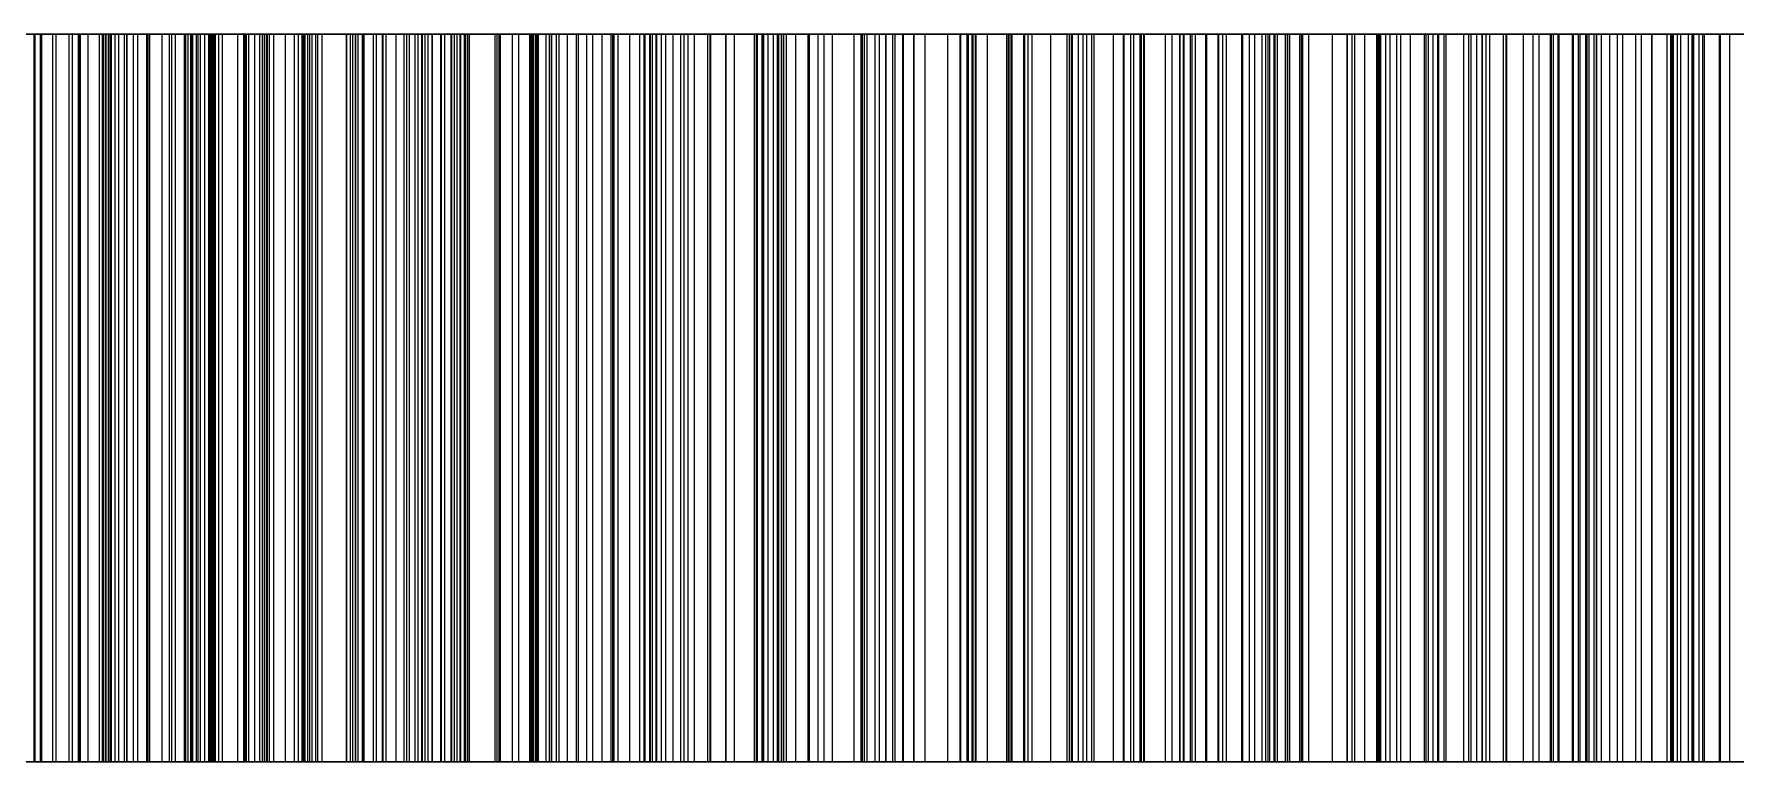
# Model space of a CAD drawing. Header units: millimetres. Extents: x 40 to 1360, y 134 to 546.
# Drawn here: x 322.1268 to 322.5943, y 195.85 to 196.05 of the extents above; entities that cross this region are included whole.
import ezdxf

# ---------------------------------------------------------------- set-up
doc = ezdxf.new("R2010")
doc.units = ezdxf.units.MM
doc.linetypes.add('WP_HIDDEN', pattern=[2.3, 1.5, -0.8])
doc.layers.add('HIDDEN', color=7, linetype='WP_HIDDEN', lineweight=13)
doc.layers.add('VISIBLE', color=7, linetype='CONTINUOUS', lineweight=25)

msp = doc.modelspace()

# ---------------------------------------------------------------- linework, layer by layer
at = {"layer": 'HIDDEN', "ltscale": 2}
for p, q in [((323.03691, 196.05), (321.35175, 196.05)), ((321.43494, 196.05), (322.85898, 196.05)), ((322.85898, 196.05), (321.80234, 196.05)), ((322.14172, 196.05), (321.87737, 196.05)), ((321.90381, 196.05), (322.16816, 196.05)), ((322.05221, 196.05), (322.33355, 196.05)), ((322.14742, 196.05), (322.07029, 196.05)), ((322.07844, 196.05), (322.13736, 196.05)), ((322.08781, 196.05), (322.13199, 196.05)), ((322.0902, 196.05), (322.14912, 196.05)), ((322.09828, 196.05), (322.16988, 196.05)), ((322.13649, 196.05), (322.09952, 196.05)), ((322.12859, 196.05), (322.10813, 196.05)), ((322.14791, 196.05), (322.10857, 196.05)), ((322.14653, 196.05), (322.1096, 196.05)), ((322.11045, 196.05), (322.13961, 196.05)), ((322.11132, 196.05), (322.21971, 196.05)), ((322.11484, 196.05), (322.13937, 196.05)), ((322.11913, 196.05), (322.14597, 196.05)), ((322.14731, 196.05), (322.1205, 196.05)), ((322.1459, 196.05), (322.1241, 196.05)), ((322.15867, 196.05), (322.12473, 196.05)), ((322.17488, 196.05), (322.12551, 196.05)), ((322.12682, 195.85), (322.12682, 196.05)), ((322.12682, 196.05), (322.15529, 196.05)), ((322.12712, 195.85), (322.12712, 196.05)), ((322.12712, 196.05), (322.12893, 196.05)), ((322.15167, 196.05), (322.12712, 196.05)), ((322.12859, 195.85), (322.12859, 196.05)), ((322.15015, 196.05), (322.12859, 196.05)), ((322.12893, 195.85), (322.12893, 196.05)), ((322.12893, 196.05), (322.13291, 196.05)), ((322.13199, 195.85), (322.13199, 196.05)), ((322.13199, 196.05), (322.17856, 196.05)), ((322.13291, 195.85), (322.13291, 196.05)), ((322.13291, 196.05), (322.13904, 196.05)), ((322.17043, 196.05), (322.13649, 196.05)), ((322.13649, 195.85), (322.13649, 196.05)), ((322.13736, 195.85), (322.13736, 196.05)), ((322.13736, 196.05), (322.16403, 196.05)), ((322.13904, 195.85), (322.13904, 196.05)), ((322.13904, 196.05), (322.14733, 196.05)), ((322.13937, 195.85), (322.13937, 196.05)), ((322.13937, 196.05), (322.16466, 196.05)), ((322.13961, 195.85), (322.13961, 196.05)), ((322.13961, 196.05), (322.17144, 196.05)), ((322.14172, 195.85), (322.14172, 196.05)), ((322.1541, 196.05), (322.14172, 196.05)), ((322.14559, 196.05), (322.14476, 196.05)), ((322.14476, 196.05), (322.14667, 196.05)), ((322.14476, 195.85), (322.14476, 196.05)), ((322.14811, 196.05), (322.14559, 196.05)), ((322.14559, 195.85), (322.14559, 196.05)), ((322.1459, 195.85), (322.1459, 196.05)), ((322.16836, 196.05), (322.1459, 196.05)), ((322.14597, 195.85), (322.14597, 196.05)), ((322.14597, 196.05), (322.17378, 196.05)), ((322.18444, 196.05), (322.14653, 196.05)), ((322.14653, 195.85), (322.14653, 196.05)), ((322.14667, 196.05), (322.15243, 196.05)), ((322.14667, 195.85), (322.14667, 196.05)), ((322.1752, 196.05), (322.14731, 196.05)), ((322.14731, 195.85), (322.14731, 196.05)), ((322.14733, 195.85), (322.14733, 196.05)), ((322.14733, 196.05), (322.15778, 196.05)), ((322.14742, 195.85), (322.14742, 196.05)), ((322.21743, 196.05), (322.14742, 196.05)), ((322.19008, 196.05), (322.14791, 196.05)), ((322.14791, 195.85), (322.14791, 196.05)), ((322.1523, 196.05), (322.14811, 196.05)), ((322.14811, 195.85), (322.14811, 196.05)), ((322.14912, 195.85), (322.14912, 196.05)), ((322.14912, 196.05), (322.17579, 196.05)), ((322.15015, 195.85), (322.15015, 196.05)), ((322.17259, 196.05), (322.15015, 196.05)), ((322.15167, 195.85), (322.15167, 196.05)), ((322.17755, 196.05), (322.15167, 196.05)), ((322.15817, 196.05), (322.1523, 196.05)), ((322.1523, 195.85), (322.1523, 196.05)), ((322.15243, 196.05), (322.16201, 196.05)), ((322.15243, 195.85), (322.15243, 196.05)), ((322.1541, 195.85), (322.1541, 196.05)), ((322.16848, 196.05), (322.1541, 196.05)), ((322.15529, 195.85), (322.15529, 196.05)), ((322.15529, 196.05), (322.18471, 196.05)), ((322.15778, 195.85), (322.15778, 196.05)), ((322.15778, 196.05), (322.17038, 196.05)), ((322.16571, 196.05), (322.15817, 196.05)), ((322.15817, 195.85), (322.15817, 196.05)), ((322.18958, 196.05), (322.15867, 196.05)), ((322.15867, 195.85), (322.15867, 196.05)), ((322.16201, 196.05), (322.17543, 196.05)), ((322.16201, 195.85), (322.16201, 196.05)), ((322.16403, 195.85), (322.16403, 196.05)), ((322.16403, 196.05), (322.18884, 196.05)), ((322.16466, 195.85), (322.16466, 196.05)), ((322.16466, 196.05), (322.19069, 196.05)), ((322.17493, 196.05), (322.16571, 196.05)), ((322.16571, 195.85), (322.16571, 196.05)), ((322.16816, 195.85), (322.16816, 196.05)), ((322.16816, 196.05), (322.17665, 196.05)), ((322.16918, 196.05), (322.16827, 196.05)), ((322.16827, 196.05), (322.17022, 196.05)), ((322.16827, 195.85), (322.16827, 196.05)), ((322.16836, 195.85), (322.16836, 196.05)), ((322.19148, 196.05), (322.16836, 196.05)), ((322.16848, 195.85), (322.16848, 196.05)), ((322.18485, 196.05), (322.16848, 196.05)), ((322.1719, 196.05), (322.16918, 196.05)), ((322.16918, 195.85), (322.16918, 196.05)), ((322.16988, 195.85), (322.16988, 196.05)), ((322.16988, 196.05), (322.24542, 196.05)), ((322.17022, 196.05), (322.17608, 196.05)), ((322.17022, 195.85), (322.17022, 196.05)), ((322.17038, 195.85), (322.17038, 196.05)), ((322.17038, 196.05), (322.18515, 196.05)), ((322.20134, 196.05), (322.17043, 196.05)), ((322.17043, 195.85), (322.17043, 196.05)), ((322.17144, 195.85), (322.17144, 196.05)), ((322.17144, 196.05), (322.20593, 196.05)), ((322.17643, 196.05), (322.1719, 196.05)), ((322.1719, 195.85), (322.1719, 196.05)), ((322.17259, 195.85), (322.17259, 196.05)), ((322.19589, 196.05), (322.17259, 196.05)), ((322.17378, 195.85), (322.17378, 196.05)), ((322.17378, 196.05), (322.20255, 196.05)), ((322.22251, 196.05), (322.17488, 196.05)), ((322.17488, 195.85), (322.17488, 196.05)), ((322.18582, 196.05), (322.17493, 196.05)), ((322.17493, 195.85), (322.17493, 196.05)), ((322.20418, 196.05), (322.1752, 196.05)), ((322.1752, 195.85), (322.1752, 196.05)), ((322.17543, 196.05), (322.19269, 196.05)), ((322.17543, 195.85), (322.17543, 196.05)), ((322.17579, 195.85), (322.17579, 196.05)), ((322.17579, 196.05), (322.2006, 196.05)), ((322.17608, 196.05), (322.18584, 196.05)), ((322.17608, 195.85), (322.17608, 196.05)), ((322.18278, 196.05), (322.17643, 196.05)), ((322.17643, 195.85), (322.17643, 196.05)), ((322.17665, 195.85), (322.17665, 196.05)), ((322.17665, 196.05), (322.18743, 196.05)), ((322.17755, 195.85), (322.17755, 196.05)), ((322.20476, 196.05), (322.17755, 196.05)), ((322.17856, 195.85), (322.17856, 196.05)), ((322.17856, 196.05), (322.22268, 196.05)), ((322.19095, 196.05), (322.18278, 196.05)), ((322.18278, 195.85), (322.18278, 196.05)), ((322.22269, 196.05), (322.18444, 196.05)), ((322.18444, 195.85), (322.18444, 196.05)), ((322.18471, 195.85), (322.18471, 196.05)), ((322.18471, 196.05), (322.21508, 196.05)), ((322.18485, 195.85), (322.18485, 196.05)), ((322.20322, 196.05), (322.18485, 196.05)), ((322.18515, 195.85), (322.18515, 196.05)), ((322.18515, 196.05), (322.20207, 196.05)), ((322.1984, 196.05), (322.18582, 196.05)), ((322.18582, 195.85), (322.18582, 196.05)), ((322.18584, 196.05), (322.1995, 196.05)), ((322.18584, 195.85), (322.18584, 196.05)), ((322.18743, 195.85), (322.18743, 196.05)), ((322.18743, 196.05), (322.20051, 196.05)), ((322.18884, 195.85), (322.18884, 196.05)), ((322.18884, 196.05), (322.45337, 196.05)), ((322.21746, 196.05), (322.18958, 196.05)), ((322.18958, 195.85), (322.18958, 196.05)), ((322.23508, 196.05), (322.19008, 196.05)), ((322.19008, 195.85), (322.19008, 196.05)), ((322.19069, 195.85), (322.19069, 196.05)), ((322.19069, 196.05), (322.21748, 196.05)), ((322.20092, 196.05), (322.19095, 196.05)), ((322.19095, 195.85), (322.19095, 196.05)), ((322.19148, 195.85), (322.19148, 196.05)), ((322.21525, 196.05), (322.19148, 196.05)), ((322.19269, 196.05), (322.21378, 196.05)), ((322.19269, 195.85), (322.19269, 196.05)), ((322.19589, 195.85), (322.19589, 196.05)), ((322.22007, 196.05), (322.19589, 196.05)), ((322.21262, 196.05), (322.1984, 196.05)), ((322.1984, 195.85), (322.1984, 196.05)), ((322.1995, 196.05), (322.21707, 196.05)), ((322.1995, 195.85), (322.1995, 196.05)), ((322.20051, 195.85), (322.20051, 196.05)), ((322.20051, 196.05), (322.21589, 196.05)), ((322.2006, 195.85), (322.2006, 196.05)), ((322.2006, 196.05), (322.46513, 196.05)), ((322.21271, 196.05), (322.20092, 196.05)), ((322.20092, 195.85), (322.20092, 196.05)), ((322.22921, 196.05), (322.20134, 196.05)), ((322.20134, 195.85), (322.20134, 196.05)), ((322.20207, 195.85), (322.20207, 196.05)), ((322.20207, 196.05), (322.2209, 196.05)), ((322.20255, 195.85), (322.20255, 196.05)), ((322.20255, 196.05), (322.23229, 196.05)), ((322.20322, 195.85), (322.20322, 196.05)), ((322.22359, 196.05), (322.20322, 196.05)), ((322.23426, 196.05), (322.20418, 196.05)), ((322.20418, 195.85), (322.20418, 196.05)), ((322.20476, 195.85), (322.20476, 196.05)), ((322.2333, 196.05), (322.20476, 196.05)), ((322.20593, 195.85), (322.20593, 196.05)), ((322.20593, 196.05), (322.24308, 196.05)), ((322.22848, 196.05), (322.21262, 196.05)), ((322.21262, 195.85), (322.21262, 196.05)), ((322.22632, 196.05), (322.21271, 196.05)), ((322.21271, 195.85), (322.21271, 196.05)), ((322.21378, 196.05), (322.23871, 196.05)), ((322.21378, 195.85), (322.21378, 196.05)), ((322.21442, 195.85), (322.21442, 196.05)), ((322.21442, 196.05), (323.55971, 196.05)), ((322.49934, 196.05), (322.21442, 196.05)), ((322.21508, 195.85), (322.21508, 196.05)), ((322.21508, 196.05), (322.24641, 196.05)), ((322.21525, 195.85), (322.21525, 196.05)), ((322.23967, 196.05), (322.21525, 196.05)), ((322.21589, 195.85), (322.21589, 196.05)), ((322.21589, 196.05), (322.23356, 196.05)), ((322.21707, 196.05), (322.23854, 196.05)), ((322.21707, 195.85), (322.21707, 196.05)), ((322.21743, 195.85), (322.21743, 196.05)), ((322.28033, 196.05), (322.21743, 196.05)), ((322.2423, 196.05), (322.21746, 196.05)), ((322.21746, 195.85), (322.21746, 196.05)), ((322.21748, 195.85), (322.21748, 196.05)), ((322.21748, 196.05), (322.24502, 196.05)), ((322.21971, 196.05), (322.35211, 196.05)), ((322.22007, 195.85), (322.22007, 196.05)), ((322.24513, 196.05), (322.22007, 196.05)), ((322.2209, 195.85), (322.2209, 196.05)), ((322.2209, 196.05), (322.24138, 196.05)), ((322.26839, 196.05), (322.22251, 196.05)), ((322.22251, 195.85), (322.22251, 196.05)), ((322.22268, 195.85), (322.22268, 196.05)), ((322.22268, 196.05), (322.26467, 196.05)), ((322.25994, 196.05), (322.22269, 196.05)), ((322.22269, 195.85), (322.22269, 196.05)), ((322.22359, 195.85), (322.22359, 196.05)), ((322.24595, 196.05), (322.22359, 196.05)), ((322.24155, 196.05), (322.22632, 196.05)), ((322.22632, 195.85), (322.22632, 196.05)), ((322.24596, 196.05), (322.22848, 196.05)), ((322.22848, 195.85), (322.22848, 196.05)), ((322.25406, 196.05), (322.22921, 196.05)), ((322.22921, 195.85), (322.22921, 196.05)), ((322.23153, 196.05), (322.22999, 196.05)), ((322.22999, 196.05), (322.23155, 196.05)), ((322.22999, 195.85), (322.22999, 196.05)), ((322.23615, 196.05), (322.23153, 196.05)), ((322.23153, 195.85), (322.23153, 196.05)), ((322.23155, 196.05), (322.23624, 196.05)), ((322.23155, 195.85), (322.23155, 196.05)), ((322.23229, 195.85), (322.23229, 196.05)), ((322.23229, 196.05), (322.26299, 196.05)), ((322.2333, 195.85), (322.2333, 196.05)), ((322.26317, 196.05), (322.2333, 196.05)), ((322.23356, 195.85), (322.23356, 196.05)), ((322.23356, 196.05), (322.25352, 196.05)), ((322.26542, 196.05), (322.23426, 196.05)), ((322.23426, 195.85), (322.23426, 196.05)), ((322.2829, 196.05), (322.23508, 196.05)), ((322.23508, 195.85), (322.23508, 196.05)), ((322.24384, 196.05), (322.23615, 196.05)), ((322.23615, 195.85), (322.23615, 196.05)), ((322.23624, 196.05), (322.24405, 196.05)), ((322.23624, 195.85), (322.23624, 196.05)), ((322.23854, 196.05), (322.26391, 196.05)), ((322.23854, 195.85), (322.23854, 196.05)), ((322.23871, 196.05), (322.26747, 196.05)), ((322.23871, 195.85), (322.23871, 196.05)), ((322.23967, 195.85), (322.23967, 196.05)), ((322.26474, 196.05), (322.23967, 196.05)), ((322.24138, 195.85), (322.24138, 196.05)), ((322.24138, 196.05), (322.26352, 196.05)), ((322.25824, 196.05), (322.24155, 196.05)), ((322.24155, 195.85), (322.24155, 196.05)), ((322.26412, 196.05), (322.2423, 196.05)), ((322.2423, 195.85), (322.2423, 196.05)), ((322.24308, 195.85), (322.24308, 196.05)), ((322.24308, 196.05), (322.2829, 196.05)), ((322.25461, 196.05), (322.24384, 196.05)), ((322.24384, 195.85), (322.24384, 196.05)), ((322.24405, 196.05), (322.25498, 196.05)), ((322.24405, 195.85), (322.24405, 196.05)), ((322.24502, 195.85), (322.24502, 196.05)), ((322.24502, 196.05), (322.27331, 196.05)), ((322.24513, 195.85), (322.24513, 196.05)), ((322.27105, 196.05), (322.24513, 196.05)), ((322.24542, 195.85), (322.24542, 196.05)), ((322.24542, 196.05), (322.31923, 196.05)), ((322.24595, 195.85), (322.24595, 196.05)), ((322.27031, 196.05), (322.24595, 196.05)), ((322.26508, 196.05), (322.24596, 196.05)), ((322.24596, 195.85), (322.24596, 196.05)), ((322.24641, 195.85), (322.24641, 196.05)), ((322.24641, 196.05), (322.27869, 196.05)), ((322.25352, 195.85), (322.25352, 196.05)), ((322.25352, 196.05), (322.27578, 196.05)), ((322.27587, 196.05), (322.25406, 196.05)), ((322.25406, 195.85), (322.25406, 196.05)), ((322.26846, 196.05), (322.25461, 196.05)), ((322.25461, 195.85), (322.25461, 196.05)), ((322.25498, 196.05), (322.26903, 196.05)), ((322.25498, 195.85), (322.25498, 196.05)), ((322.27637, 196.05), (322.25824, 196.05)), ((322.25824, 195.85), (322.25824, 196.05)), ((322.29617, 196.05), (322.25994, 196.05)), ((322.25994, 195.85), (322.25994, 196.05)), ((322.26299, 195.85), (322.26299, 196.05)), ((322.26299, 196.05), (322.29466, 196.05)), ((322.26317, 195.85), (322.26317, 196.05)), ((322.29438, 196.05), (322.26317, 196.05)), ((322.26352, 195.85), (322.26352, 196.05)), ((322.26352, 196.05), (322.28731, 196.05)), ((322.26391, 196.05), (322.29319, 196.05)), ((322.26391, 195.85), (322.26391, 196.05)), ((322.2829, 196.05), (322.26412, 196.05)), ((322.26412, 195.85), (322.26412, 196.05)), ((322.26467, 195.85), (322.26467, 196.05)), ((322.26467, 196.05), (322.30452, 196.05)), ((322.26474, 195.85), (322.26474, 196.05)), ((322.29047, 196.05), (322.26474, 196.05)), ((322.28583, 196.05), (322.26508, 196.05)), ((322.26508, 195.85), (322.26508, 196.05)), ((322.29768, 196.05), (322.26542, 196.05)), ((322.26542, 195.85), (322.26542, 196.05)), ((322.26747, 196.05), (322.29915, 196.05)), ((322.26747, 195.85), (322.26747, 196.05)), ((322.31252, 196.05), (322.26839, 196.05)), ((322.26839, 195.85), (322.26839, 196.05)), ((322.28538, 196.05), (322.26846, 196.05)), ((322.26846, 195.85), (322.26846, 196.05)), ((322.26903, 196.05), (322.28621, 196.05)), ((322.26903, 195.85), (322.26903, 196.05)), ((322.27031, 195.85), (322.27031, 196.05)), ((322.29666, 196.05), (322.27031, 196.05)), ((322.27105, 195.85), (322.27105, 196.05)), ((322.29785, 196.05), (322.27105, 196.05)), ((322.27331, 195.85), (322.27331, 196.05)), ((322.27331, 196.05), (322.30235, 196.05)), ((322.27578, 195.85), (322.27578, 196.05)), ((322.27578, 196.05), (322.30033, 196.05)), ((322.29466, 196.05), (322.27587, 196.05)), ((322.27587, 195.85), (322.27587, 196.05)), ((322.29594, 196.05), (322.27637, 196.05)), ((322.27637, 195.85), (322.27637, 196.05)), ((322.27869, 195.85), (322.27869, 196.05)), ((322.27869, 196.05), (322.31192, 196.05)), ((322.28033, 195.85), (322.28033, 196.05)), ((322.3361, 196.05), (322.28033, 196.05)), ((322.45337, 196.05), (322.2829, 196.05)), ((322.2829, 195.85), (322.2829, 196.05)), ((322.30538, 196.05), (322.28538, 196.05)), ((322.28538, 195.85), (322.28538, 196.05)), ((322.3082, 196.05), (322.28583, 196.05)), ((322.28583, 195.85), (322.28583, 196.05)), ((322.28621, 196.05), (322.3065, 196.05)), ((322.28621, 195.85), (322.28621, 196.05)), ((322.28731, 195.85), (322.28731, 196.05)), ((322.28731, 196.05), (322.31275, 196.05)), ((322.31686, 196.05), (322.29047, 196.05)), ((322.29047, 195.85), (322.29047, 196.05)), ((322.29319, 196.05), (322.32527, 196.05)), ((322.29319, 195.85), (322.29319, 196.05)), ((322.29438, 195.85), (322.29438, 196.05)), ((322.32692, 196.05), (322.29438, 196.05)), ((322.46513, 196.05), (322.29466, 196.05)), ((322.29466, 195.85), (322.29466, 196.05)), ((322.29466, 196.05), (322.32729, 196.05)), ((322.31696, 196.05), (322.29594, 196.05)), ((322.29594, 195.85), (322.29594, 196.05)), ((322.3314, 196.05), (322.29617, 196.05)), ((322.29617, 195.85), (322.29617, 196.05)), ((322.29666, 195.85), (322.29666, 196.05)), ((322.32476, 196.05), (322.29666, 196.05)), ((322.33103, 196.05), (322.29768, 196.05)), ((322.29768, 195.85), (322.29768, 196.05)), ((322.29785, 195.85), (322.29785, 196.05)), ((322.32552, 196.05), (322.29785, 196.05)), ((322.29915, 196.05), (322.33282, 196.05)), ((322.29915, 195.85), (322.29915, 196.05)), ((322.30033, 195.85), (322.30033, 196.05)), ((322.30033, 196.05), (322.32684, 196.05)), ((322.30235, 195.85), (322.30235, 196.05)), ((322.30235, 196.05), (322.33215, 196.05)), ((322.30452, 195.85), (322.30452, 196.05)), ((322.30452, 196.05), (322.34223, 196.05)), ((322.32846, 196.05), (322.30538, 196.05)), ((322.30538, 195.85), (322.30538, 196.05)), ((322.3065, 196.05), (322.32993, 196.05)), ((322.3065, 195.85), (322.3065, 196.05)), ((322.33221, 196.05), (322.3082, 196.05)), ((322.3082, 195.85), (322.3082, 196.05)), ((322.31192, 195.85), (322.31192, 196.05)), ((322.31192, 196.05), (322.34611, 196.05)), ((322.35491, 196.05), (322.31252, 196.05)), ((322.31252, 195.85), (322.31252, 196.05)), ((322.31275, 195.85), (322.31275, 196.05)), ((322.31275, 196.05), (322.33985, 196.05)), ((322.34389, 196.05), (322.31686, 196.05)), ((322.31686, 195.85), (322.31686, 196.05)), ((322.33943, 196.05), (322.31696, 196.05)), ((322.31696, 195.85), (322.31696, 196.05)), ((322.31923, 195.85), (322.31923, 196.05)), ((322.31923, 196.05), (322.38559, 196.05)), ((322.32476, 195.85), (322.32476, 196.05)), ((322.35435, 196.05), (322.32476, 196.05)), ((322.32527, 196.05), (322.35904, 196.05)), ((322.32527, 195.85), (322.32527, 196.05)), ((322.32552, 195.85), (322.32552, 196.05)), ((322.35406, 196.05), (322.32552, 196.05)), ((322.32684, 195.85), (322.32684, 196.05)), ((322.32684, 196.05), (322.35495, 196.05)), ((322.32692, 195.85), (322.32692, 196.05)), ((322.36079, 196.05), (322.32692, 196.05)), ((322.32729, 195.85), (322.32729, 196.05)), ((322.32729, 196.05), (322.36088, 196.05)), ((322.35399, 196.05), (322.32846, 196.05)), ((322.32846, 195.85), (322.32846, 196.05)), ((322.32993, 196.05), (322.35571, 196.05)), ((322.32993, 195.85), (322.32993, 196.05)), ((322.36547, 196.05), (322.33103, 196.05)), ((322.33103, 195.85), (322.33103, 196.05)), ((322.36561, 196.05), (322.3314, 196.05)), ((322.3314, 195.85), (322.3314, 196.05)), ((322.33215, 195.85), (322.33215, 196.05)), ((322.33215, 196.05), (322.36269, 196.05)), ((322.35785, 196.05), (322.33221, 196.05)), ((322.33221, 195.85), (322.33221, 196.05)), ((322.33282, 196.05), (322.36849, 196.05)), ((322.33282, 195.85), (322.33282, 196.05)), ((322.33355, 195.85), (322.33355, 196.05)), ((322.33355, 196.05), (323.03691, 196.05)), ((322.3361, 195.85), (322.3361, 196.05)), ((322.38476, 196.05), (322.3361, 196.05)), ((322.36335, 196.05), (322.33943, 196.05)), ((322.33943, 195.85), (322.33943, 196.05)), ((322.33985, 195.85), (322.33985, 196.05)), ((322.33985, 196.05), (322.3686, 196.05)), ((322.34223, 195.85), (322.34223, 196.05)), ((322.34223, 196.05), (322.37782, 196.05)), ((322.37159, 196.05), (322.34389, 196.05)), ((322.34389, 195.85), (322.34389, 196.05)), ((322.34611, 195.85), (322.34611, 196.05)), ((322.34611, 196.05), (322.38125, 196.05)), ((322.35211, 195.85), (322.35211, 196.05)), ((322.35211, 196.05), (322.46421, 196.05)), ((322.38136, 196.05), (322.35399, 196.05)), ((322.35399, 195.85), (322.35399, 196.05)), ((322.35406, 195.85), (322.35406, 196.05)), ((322.38348, 196.05), (322.35406, 196.05)), ((322.35435, 195.85), (322.35435, 196.05)), ((322.38543, 196.05), (322.35435, 196.05)), ((322.39491, 196.05), (322.35491, 196.05)), ((322.35491, 195.85), (322.35491, 196.05)), ((322.35495, 195.85), (322.35495, 196.05)), ((322.35495, 196.05), (322.38466, 196.05)), ((322.35571, 196.05), (322.38311, 196.05)), ((322.35571, 195.85), (322.35571, 196.05)), ((322.38455, 196.05), (322.35785, 196.05)), ((322.35785, 195.85), (322.35785, 196.05)), ((322.35904, 196.05), (322.39452, 196.05)), ((322.35904, 195.85), (322.35904, 196.05)), ((322.36079, 195.85), (322.36079, 196.05)), ((322.39553, 196.05), (322.36079, 196.05)), ((322.36088, 195.85), (322.36088, 196.05)), ((322.36088, 196.05), (322.39544, 196.05)), ((322.36269, 195.85), (322.36269, 196.05)), ((322.36269, 196.05), (322.39399, 196.05)), ((322.38871, 196.05), (322.36335, 196.05)), ((322.36335, 195.85), (322.36335, 196.05)), ((322.401, 196.05), (322.36547, 196.05)), ((322.36547, 195.85), (322.36547, 196.05)), ((322.39881, 196.05), (322.36561, 196.05)), ((322.36561, 195.85), (322.36561, 196.05)), ((322.36849, 196.05), (322.40616, 196.05)), ((322.36849, 195.85), (322.36849, 196.05)), ((322.3686, 195.85), (322.3686, 196.05)), ((322.3686, 196.05), (322.399, 196.05)), ((322.39993, 196.05), (322.37159, 196.05)), ((322.37159, 195.85), (322.37159, 196.05)), ((322.37782, 195.85), (322.37782, 196.05)), ((322.37782, 196.05), (322.41126, 196.05)), ((322.38125, 195.85), (322.38125, 196.05)), ((322.38125, 196.05), (322.41734, 196.05)), ((322.41057, 196.05), (322.38136, 196.05)), ((322.38136, 195.85), (322.38136, 196.05)), ((322.38311, 196.05), (322.41211, 196.05)), ((322.38311, 195.85), (322.38311, 196.05)), ((322.38348, 195.85), (322.38348, 196.05)), ((322.41376, 196.05), (322.38348, 196.05)), ((322.41177, 196.05), (322.38455, 196.05)), ((322.38455, 195.85), (322.38455, 196.05)), ((322.38466, 195.85), (322.38466, 196.05)), ((322.38466, 196.05), (322.41599, 196.05)), ((322.38476, 195.85), (322.38476, 196.05)), ((322.4263, 196.05), (322.38476, 196.05)), ((322.38543, 195.85), (322.38543, 196.05)), ((322.41801, 196.05), (322.38543, 196.05)), ((322.38559, 195.85), (322.38559, 196.05)), ((322.38559, 196.05), (322.44451, 196.05)), ((322.41496, 196.05), (322.38871, 196.05)), ((322.38871, 195.85), (322.38871, 196.05)), ((322.39399, 195.85), (322.39399, 196.05)), ((322.39399, 196.05), (322.42604, 196.05)), ((322.39452, 196.05), (322.4317, 196.05)), ((322.39452, 195.85), (322.39452, 196.05)), ((322.43188, 196.05), (322.39491, 196.05)), ((322.39491, 195.85), (322.39491, 196.05)), ((322.39544, 195.85), (322.39544, 196.05)), ((322.39544, 196.05), (322.43096, 196.05)), ((322.39553, 195.85), (322.39553, 196.05)), ((322.43069, 196.05), (322.39553, 196.05)), ((322.39873, 195.85), (322.39873, 196.05)), ((322.39873, 196.05), (322.45224, 196.05)), ((322.4281, 196.05), (322.39873, 196.05)), ((322.43101, 196.05), (322.39881, 196.05)), ((322.39881, 195.85), (322.39881, 196.05)), ((322.399, 195.85), (322.399, 196.05)), ((322.399, 196.05), (322.42336, 196.05)), ((322.42893, 196.05), (322.39993, 196.05)), ((322.39993, 195.85), (322.39993, 196.05)), ((322.43762, 196.05), (322.401, 196.05)), ((322.401, 195.85), (322.401, 196.05)), ((322.40616, 196.05), (322.44583, 196.05)), ((322.40616, 195.85), (322.40616, 196.05)), ((322.44162, 196.05), (322.41057, 196.05)), ((322.41057, 195.85), (322.41057, 196.05)), ((322.41126, 195.85), (322.41126, 196.05)), ((322.41126, 196.05), (322.44257, 196.05)), ((322.43948, 196.05), (322.41177, 196.05)), ((322.41177, 195.85), (322.41177, 196.05)), ((322.41211, 196.05), (322.44272, 196.05)), ((322.41211, 195.85), (322.41211, 196.05)), ((322.41376, 195.85), (322.41376, 196.05)), ((322.44492, 196.05), (322.41376, 196.05)), ((322.44152, 196.05), (322.41496, 196.05)), ((322.41496, 195.85), (322.41496, 196.05)), ((322.41599, 195.85), (322.41599, 196.05)), ((322.41599, 196.05), (322.44892, 196.05)), ((322.41734, 195.85), (322.41734, 196.05)), ((322.41734, 196.05), (322.45438, 196.05)), ((322.41801, 195.85), (322.41801, 196.05)), ((322.45207, 196.05), (322.41801, 196.05)), ((322.42336, 195.85), (322.42336, 196.05)), ((322.42336, 196.05), (322.44869, 196.05)), ((322.42604, 195.85), (322.42604, 196.05)), ((322.42604, 196.05), (322.45884, 196.05)), ((322.4263, 195.85), (322.4263, 196.05)), ((322.46072, 196.05), (322.4263, 196.05)), ((322.4281, 195.85), (322.4281, 196.05)), ((322.47069, 196.05), (322.4281, 196.05)), ((322.45858, 196.05), (322.42893, 196.05)), ((322.42893, 195.85), (322.42893, 196.05)), ((322.43069, 195.85), (322.43069, 196.05)), ((322.46626, 196.05), (322.43069, 196.05)), ((322.43096, 195.85), (322.43096, 196.05)), ((322.43096, 196.05), (322.46745, 196.05)), ((322.46219, 196.05), (322.43101, 196.05)), ((322.43101, 195.85), (322.43101, 196.05)), ((322.4317, 196.05), (322.47057, 196.05)), ((322.4317, 195.85), (322.4317, 196.05)), ((322.46582, 196.05), (322.43188, 196.05)), ((322.43188, 195.85), (322.43188, 196.05)), ((322.47533, 196.05), (322.43762, 196.05)), ((322.43762, 195.85), (322.43762, 196.05)), ((322.4677, 196.05), (322.43948, 196.05)), ((322.43948, 195.85), (322.43948, 196.05)), ((322.46841, 196.05), (322.44152, 196.05)), ((322.44152, 195.85), (322.44152, 196.05)), ((322.4745, 196.05), (322.44162, 196.05)), ((322.44162, 195.85), (322.44162, 196.05)), ((322.44257, 195.85), (322.44257, 196.05)), ((322.44257, 196.05), (322.47174, 196.05)), ((322.44272, 196.05), (322.47494, 196.05)), ((322.44272, 195.85), (322.44272, 196.05)), ((322.44451, 195.85), (322.44451, 196.05)), ((322.44451, 196.05), (322.47118, 196.05)), ((322.44492, 195.85), (322.44492, 196.05)), ((322.47696, 196.05), (322.44492, 196.05)), ((322.44583, 196.05), (322.4875, 196.05)), ((322.44583, 195.85), (322.44583, 196.05)), ((322.44869, 195.85), (322.44869, 196.05)), ((322.44869, 196.05), (322.47498, 196.05)), ((322.44892, 195.85), (322.44892, 196.05)), ((322.44892, 196.05), (322.48345, 196.05)), ((322.45207, 195.85), (322.45207, 196.05)), ((322.48763, 196.05), (322.45207, 196.05)), ((322.45224, 195.85), (322.45224, 196.05)), ((322.45224, 196.05), (322.50117, 196.05)), ((322.45337, 195.85), (322.45337, 196.05)), ((322.45438, 195.85), (322.45438, 196.05)), ((322.45438, 196.05), (322.49238, 196.05)), ((322.48889, 196.05), (322.45858, 196.05)), ((322.45858, 195.85), (322.45858, 196.05)), ((322.45884, 195.85), (322.45884, 196.05)), ((322.45884, 196.05), (322.49239, 196.05)), ((322.46072, 195.85), (322.46072, 196.05)), ((322.48965, 196.05), (322.46072, 196.05)), ((322.49236, 196.05), (322.46219, 196.05)), ((322.46219, 195.85), (322.46219, 196.05)), ((322.46421, 195.85), (322.46421, 196.05)), ((322.46421, 196.05), (322.51265, 196.05)), ((322.46513, 195.85), (322.46513, 196.05)), ((322.49673, 196.05), (322.46582, 196.05)), ((322.46582, 195.85), (322.46582, 196.05)), ((322.46626, 195.85), (322.46626, 196.05)), ((322.50224, 196.05), (322.46626, 196.05)), ((322.46745, 195.85), (322.46745, 196.05)), ((322.46745, 196.05), (322.5049, 196.05)), ((322.49643, 196.05), (322.4677, 196.05)), ((322.4677, 195.85), (322.4677, 196.05)), ((322.49562, 196.05), (322.46841, 196.05)), ((322.46841, 195.85), (322.46841, 196.05)), ((322.47057, 196.05), (322.51115, 196.05)), ((322.47057, 195.85), (322.47057, 196.05)), ((322.47069, 195.85), (322.47069, 196.05)), ((322.51239, 196.05), (322.47069, 196.05)), ((322.47118, 195.85), (322.47118, 196.05)), ((322.47118, 196.05), (322.49599, 196.05)), ((322.47174, 195.85), (322.47174, 196.05)), ((322.47174, 196.05), (322.49809, 196.05)), ((322.50922, 196.05), (322.4745, 196.05)), ((322.4745, 195.85), (322.4745, 196.05)), ((322.47494, 196.05), (322.50876, 196.05)), ((322.47494, 195.85), (322.47494, 196.05)), ((322.47498, 195.85), (322.47498, 196.05)), ((322.47498, 196.05), (322.50224, 196.05)), ((322.51413, 196.05), (322.47533, 196.05)), ((322.47533, 195.85), (322.47533, 196.05)), ((322.47696, 195.85), (322.47696, 196.05)), ((322.50986, 196.05), (322.47696, 196.05)), ((322.48345, 195.85), (322.48345, 196.05)), ((322.48345, 196.05), (322.51959, 196.05)), ((322.4875, 196.05), (322.53116, 196.05)), ((322.4875, 195.85), (322.4875, 196.05)), ((322.48763, 195.85), (322.48763, 196.05)), ((322.52468, 196.05), (322.48763, 196.05)), ((322.55147, 196.05), (322.48889, 196.05)), ((322.48889, 195.85), (322.48889, 196.05)), ((322.48965, 195.85), (322.48965, 196.05)), ((322.51473, 196.05), (322.48965, 196.05)), ((322.52153, 196.05), (322.49236, 196.05)), ((322.49236, 195.85), (322.49236, 196.05)), ((322.49238, 195.85), (322.49238, 196.05)), ((322.49238, 196.05), (322.53133, 196.05)), ((322.49239, 195.85), (322.49239, 196.05)), ((322.49239, 196.05), (322.52669, 196.05)), ((322.52316, 196.05), (322.49562, 196.05)), ((322.49562, 195.85), (322.49562, 196.05)), ((322.49599, 195.85), (322.49599, 196.05)), ((322.49599, 196.05), (322.76052, 196.05)), ((322.52566, 196.05), (322.49643, 196.05)), ((322.49643, 195.85), (322.49643, 196.05)), ((322.5246, 196.05), (322.49673, 196.05)), ((322.49673, 195.85), (322.49673, 196.05)), ((322.49809, 195.85), (322.49809, 196.05)), ((322.49809, 196.05), (322.52093, 196.05)), ((322.49934, 195.85), (322.49934, 196.05)), ((323.55971, 196.05), (322.49934, 196.05)), ((322.50117, 195.85), (322.50117, 196.05)), ((322.50117, 196.05), (322.5455, 196.05)), ((322.50224, 195.85), (322.50224, 196.05)), ((322.50224, 196.05), (322.53046, 196.05)), ((322.53863, 196.05), (322.50224, 196.05)), ((322.5049, 195.85), (322.5049, 196.05)), ((322.5049, 196.05), (322.54332, 196.05)), ((322.50876, 196.05), (322.54419, 196.05)), ((322.50876, 195.85), (322.50876, 196.05)), ((322.54577, 196.05), (322.50922, 196.05)), ((322.50922, 195.85), (322.50922, 196.05)), ((322.50986, 195.85), (322.50986, 196.05)), ((322.54364, 196.05), (322.50986, 196.05)), ((322.51115, 196.05), (322.55342, 196.05)), ((322.51115, 195.85), (322.51115, 196.05)), ((322.51239, 195.85), (322.51239, 196.05)), ((322.55303, 196.05), (322.51239, 196.05)), ((322.51265, 195.85), (322.51265, 196.05)), ((322.51265, 196.05), (322.55602, 196.05)), ((322.55402, 196.05), (322.51413, 196.05)), ((322.51413, 195.85), (322.51413, 196.05)), ((322.51473, 195.85), (322.51473, 196.05)), ((322.53595, 196.05), (322.51473, 196.05)), ((322.51959, 195.85), (322.51959, 196.05)), ((322.51959, 196.05), (322.55734, 196.05)), ((322.52093, 195.85), (322.52093, 196.05)), ((322.52093, 196.05), (322.54025, 196.05)), ((322.54968, 196.05), (322.52153, 196.05)), ((322.52153, 195.85), (322.52153, 196.05)), ((322.55101, 196.05), (322.52316, 196.05)), ((322.52316, 195.85), (322.52316, 196.05)), ((322.54945, 196.05), (322.5246, 196.05)), ((322.5246, 195.85), (322.5246, 196.05)), ((322.52468, 195.85), (322.52468, 196.05)), ((322.56322, 196.05), (322.52468, 196.05)), ((322.5554, 196.05), (322.52566, 196.05)), ((322.52566, 195.85), (322.52566, 196.05)), ((322.52669, 195.85), (322.52669, 196.05)), ((322.52669, 196.05), (322.56175, 196.05)), ((322.53046, 195.85), (322.53046, 196.05)), ((322.53046, 196.05), (322.55964, 196.05)), ((322.53116, 196.05), (322.57682, 196.05)), ((322.53116, 195.85), (322.53116, 196.05)), ((322.53133, 195.85), (322.53133, 196.05)), ((322.53133, 196.05), (322.57123, 196.05)), ((322.53595, 195.85), (322.53595, 196.05)), ((322.55331, 196.05), (322.53595, 196.05)), ((322.53863, 195.85), (322.53863, 196.05)), ((322.57544, 196.05), (322.53863, 196.05)), ((322.54025, 195.85), (322.54025, 196.05)), ((322.54025, 196.05), (322.55606, 196.05)), ((322.54332, 195.85), (322.54332, 196.05)), ((322.54332, 196.05), (322.5827, 196.05)), ((322.54364, 195.85), (322.54364, 196.05)), ((322.57829, 196.05), (322.54364, 196.05)), ((322.54419, 196.05), (322.58123, 196.05)), ((322.54419, 195.85), (322.54419, 196.05)), ((322.5455, 195.85), (322.5455, 196.05)), ((322.5455, 196.05), (322.58525, 196.05)), ((322.58417, 196.05), (322.54577, 196.05)), ((322.54577, 195.85), (322.54577, 196.05)), ((322.57126, 196.05), (322.54945, 196.05)), ((322.54945, 195.85), (322.54945, 196.05)), ((322.57682, 196.05), (322.54968, 196.05)), ((322.54968, 195.85), (322.54968, 196.05)), ((322.57919, 196.05), (322.55101, 196.05)), ((322.55101, 195.85), (322.55101, 196.05)), ((322.59509, 196.05), (322.55147, 196.05)), ((322.55147, 195.85), (322.55147, 196.05)), ((322.55303, 195.85), (322.55303, 196.05)), ((322.59261, 196.05), (322.55303, 196.05)), ((322.55331, 195.85), (322.55331, 196.05)), ((322.56681, 196.05), (322.55331, 196.05)), ((322.55342, 196.05), (322.59739, 196.05)), ((322.55342, 195.85), (322.55342, 196.05)), ((322.595, 196.05), (322.55402, 196.05)), ((322.55402, 195.85), (322.55402, 196.05)), ((322.58564, 196.05), (322.5554, 196.05)), ((322.5554, 195.85), (322.5554, 196.05)), ((322.55602, 195.85), (322.55602, 196.05)), ((322.55602, 196.05), (322.59431, 196.05)), ((322.55606, 195.85), (322.55606, 196.05)), ((322.55606, 196.05), (322.56836, 196.05)), ((322.55734, 195.85), (322.55734, 196.05)), ((322.55734, 196.05), (322.59537, 196.05)), ((322.55964, 195.85), (322.55964, 196.05)), ((322.55964, 196.05), (322.58979, 196.05)), ((322.56175, 195.85), (322.56175, 196.05)), ((322.56175, 196.05), (322.60061, 196.05)), ((322.56322, 195.85), (322.56322, 196.05)), ((322.60894, 196.05), (322.56322, 196.05)), ((322.56681, 195.85), (322.56681, 196.05)), ((322.57645, 196.05), (322.56681, 196.05)), ((322.56836, 195.85), (322.56836, 196.05)), ((322.56836, 196.05), (322.57714, 196.05)), ((322.57123, 195.85), (322.57123, 196.05)), ((322.57123, 196.05), (322.61209, 196.05)), ((322.59005, 196.05), (322.57126, 196.05)), ((322.57126, 195.85), (322.57126, 196.05)), ((322.57544, 195.85), (322.57544, 196.05)), ((322.61266, 196.05), (322.57544, 196.05)), ((322.57645, 195.85), (322.57645, 196.05)), ((322.58224, 196.05), (322.57645, 196.05)), ((322.60295, 196.05), (322.57682, 196.05)), ((322.57682, 195.85), (322.57682, 196.05)), ((322.57682, 196.05), (322.62358, 196.05)), ((322.57714, 195.85), (322.57714, 196.05)), ((322.57714, 196.05), (322.58241, 196.05)), ((322.57829, 195.85), (322.57829, 196.05)), ((322.61313, 196.05), (322.57829, 196.05)), ((322.60768, 196.05), (322.57919, 196.05)), ((322.57919, 195.85), (322.57919, 196.05)), ((322.58123, 196.05), (322.61793, 196.05)), ((322.58123, 195.85), (322.58123, 196.05)), ((322.58224, 195.85), (322.58224, 196.05)), ((322.58417, 196.05), (322.58224, 196.05)), ((322.58241, 195.85), (322.58241, 196.05)), ((322.58241, 196.05), (322.58417, 196.05)), ((322.5827, 195.85), (322.5827, 196.05)), ((322.5827, 196.05), (322.62208, 196.05)), ((322.58417, 195.85), (322.58417, 196.05)), ((322.62152, 196.05), (322.58417, 196.05)), ((322.58525, 195.85), (322.58525, 196.05)), ((322.58525, 196.05), (322.63013, 196.05)), ((322.632, 196.05), (322.58564, 196.05)), ((322.58564, 195.85), (322.58564, 196.05)), ((322.58979, 195.85), (322.58979, 196.05)), ((322.58979, 196.05), (322.62091, 196.05)), ((322.76052, 196.05), (322.59005, 196.05)), ((322.59005, 195.85), (322.59005, 196.05)), ((322.59261, 195.85), (322.59261, 196.05)), ((322.63114, 196.05), (322.59261, 196.05)), ((323.03691, 195.85), (321.35175, 195.85)), ((321.43494, 195.85), (322.85898, 195.85)), ((322.85898, 195.85), (321.80234, 195.85)), ((322.14172, 195.85), (321.87737, 195.85)), ((321.90381, 195.85), (322.16816, 195.85)), ((322.05221, 195.85), (322.33355, 195.85)), ((322.14742, 195.85), (322.07029, 195.85)), ((322.07844, 195.85), (322.13736, 195.85)), ((322.08781, 195.85), (322.13199, 195.85)), ((322.0902, 195.85), (322.14912, 195.85)), ((322.09828, 195.85), (322.16988, 195.85)), ((322.13649, 195.85), (322.09952, 195.85)), ((322.12859, 195.85), (322.10813, 195.85)), ((322.14791, 195.85), (322.10857, 195.85)), ((322.14653, 195.85), (322.1096, 195.85)), ((322.11045, 195.85), (322.13961, 195.85)), ((322.11132, 195.85), (322.21971, 195.85)), ((322.11484, 195.85), (322.13937, 195.85)), ((322.11913, 195.85), (322.14597, 195.85)), ((322.14731, 195.85), (322.1205, 195.85)), ((322.1459, 195.85), (322.1241, 195.85)), ((322.15867, 195.85), (322.12473, 195.85)), ((322.17488, 195.85), (322.12551, 195.85)), ((322.12682, 195.85), (322.15529, 195.85)), ((322.12712, 195.85), (322.12893, 195.85)), ((322.15167, 195.85), (322.12712, 195.85)), ((322.15015, 195.85), (322.12859, 195.85)), ((322.12893, 195.85), (322.13291, 195.85)), ((322.13199, 195.85), (322.17856, 195.85)), ((322.13291, 195.85), (322.13904, 195.85)), ((322.17043, 195.85), (322.13649, 195.85)), ((322.13736, 195.85), (322.16403, 195.85)), ((322.13904, 195.85), (322.14733, 195.85)), ((322.13937, 195.85), (322.16466, 195.85)), ((322.13961, 195.85), (322.17144, 195.85)), ((322.1541, 195.85), (322.14172, 195.85)), ((322.14559, 195.85), (322.14476, 195.85)), ((322.14476, 195.85), (322.14667, 195.85)), ((322.14811, 195.85), (322.14559, 195.85)), ((322.16836, 195.85), (322.1459, 195.85)), ((322.14597, 195.85), (322.17378, 195.85)), ((322.18444, 195.85), (322.14653, 195.85)), ((322.14667, 195.85), (322.15243, 195.85)), ((322.1752, 195.85), (322.14731, 195.85)), ((322.14733, 195.85), (322.15778, 195.85)), ((322.21743, 195.85), (322.14742, 195.85)), ((322.19008, 195.85), (322.14791, 195.85)), ((322.1523, 195.85), (322.14811, 195.85)), ((322.14912, 195.85), (322.17579, 195.85)), ((322.17259, 195.85), (322.15015, 195.85)), ((322.17755, 195.85), (322.15167, 195.85)), ((322.15817, 195.85), (322.1523, 195.85)), ((322.15243, 195.85), (322.16201, 195.85)), ((322.16848, 195.85), (322.1541, 195.85)), ((322.15529, 195.85), (322.18471, 195.85)), ((322.15778, 195.85), (322.17038, 195.85)), ((322.16571, 195.85), (322.15817, 195.85)), ((322.18958, 195.85), (322.15867, 195.85)), ((322.16201, 195.85), (322.17543, 195.85)), ((322.16403, 195.85), (322.18884, 195.85)), ((322.16466, 195.85), (322.19069, 195.85)), ((322.17493, 195.85), (322.16571, 195.85)), ((322.16816, 195.85), (322.17665, 195.85)), ((322.16918, 195.85), (322.16827, 195.85)), ((322.16827, 195.85), (322.17022, 195.85)), ((322.19148, 195.85), (322.16836, 195.85)), ((322.18485, 195.85), (322.16848, 195.85)), ((322.1719, 195.85), (322.16918, 195.85)), ((322.16988, 195.85), (322.24542, 195.85)), ((322.17022, 195.85), (322.17608, 195.85)), ((322.17038, 195.85), (322.18515, 195.85)), ((322.20134, 195.85), (322.17043, 195.85)), ((322.17144, 195.85), (322.20593, 195.85)), ((322.17643, 195.85), (322.1719, 195.85)), ((322.19589, 195.85), (322.17259, 195.85)), ((322.17378, 195.85), (322.20255, 195.85)), ((322.22251, 195.85), (322.17488, 195.85)), ((322.18582, 195.85), (322.17493, 195.85)), ((322.20418, 195.85), (322.1752, 195.85)), ((322.17543, 195.85), (322.19269, 195.85)), ((322.17579, 195.85), (322.2006, 195.85)), ((322.17608, 195.85), (322.18584, 195.85)), ((322.18278, 195.85), (322.17643, 195.85)), ((322.17665, 195.85), (322.18743, 195.85)), ((322.20476, 195.85), (322.17755, 195.85)), ((322.17856, 195.85), (322.22268, 195.85)), ((322.19095, 195.85), (322.18278, 195.85)), ((322.22269, 195.85), (322.18444, 195.85)), ((322.18471, 195.85), (322.21508, 195.85)), ((322.20322, 195.85), (322.18485, 195.85)), ((322.18515, 195.85), (322.20207, 195.85)), ((322.1984, 195.85), (322.18582, 195.85)), ((322.18584, 195.85), (322.1995, 195.85)), ((322.18743, 195.85), (322.20051, 195.85)), ((322.18884, 195.85), (322.45337, 195.85)), ((322.21746, 195.85), (322.18958, 195.85)), ((322.23508, 195.85), (322.19008, 195.85)), ((322.19069, 195.85), (322.21748, 195.85)), ((322.20092, 195.85), (322.19095, 195.85)), ((322.21525, 195.85), (322.19148, 195.85)), ((322.19269, 195.85), (322.21378, 195.85)), ((322.22007, 195.85), (322.19589, 195.85)), ((322.21262, 195.85), (322.1984, 195.85)), ((322.1995, 195.85), (322.21707, 195.85)), ((322.20051, 195.85), (322.21589, 195.85)), ((322.2006, 195.85), (322.46513, 195.85)), ((322.21271, 195.85), (322.20092, 195.85)), ((322.22921, 195.85), (322.20134, 195.85)), ((322.20207, 195.85), (322.2209, 195.85)), ((322.20255, 195.85), (322.23229, 195.85)), ((322.22359, 195.85), (322.20322, 195.85)), ((322.23426, 195.85), (322.20418, 195.85)), ((322.2333, 195.85), (322.20476, 195.85)), ((322.20593, 195.85), (322.24308, 195.85)), ((322.22848, 195.85), (322.21262, 195.85)), ((322.22632, 195.85), (322.21271, 195.85)), ((322.21378, 195.85), (322.23871, 195.85)), ((322.21442, 195.85), (323.55971, 195.85)), ((322.49934, 195.85), (322.21442, 195.85)), ((322.21508, 195.85), (322.24641, 195.85)), ((322.23967, 195.85), (322.21525, 195.85)), ((322.21589, 195.85), (322.23356, 195.85)), ((322.21707, 195.85), (322.23854, 195.85)), ((322.28033, 195.85), (322.21743, 195.85)), ((322.2423, 195.85), (322.21746, 195.85)), ((322.21748, 195.85), (322.24502, 195.85)), ((322.21971, 195.85), (322.35211, 195.85)), ((322.24513, 195.85), (322.22007, 195.85)), ((322.2209, 195.85), (322.24138, 195.85)), ((322.26839, 195.85), (322.22251, 195.85)), ((322.22268, 195.85), (322.26467, 195.85)), ((322.25994, 195.85), (322.22269, 195.85)), ((322.24595, 195.85), (322.22359, 195.85)), ((322.24155, 195.85), (322.22632, 195.85)), ((322.24596, 195.85), (322.22848, 195.85)), ((322.25406, 195.85), (322.22921, 195.85)), ((322.23153, 195.85), (322.22999, 195.85)), ((322.22999, 195.85), (322.23155, 195.85)), ((322.23615, 195.85), (322.23153, 195.85)), ((322.23155, 195.85), (322.23624, 195.85)), ((322.23229, 195.85), (322.26299, 195.85)), ((322.26317, 195.85), (322.2333, 195.85)), ((322.23356, 195.85), (322.25352, 195.85)), ((322.26542, 195.85), (322.23426, 195.85)), ((322.2829, 195.85), (322.23508, 195.85)), ((322.24384, 195.85), (322.23615, 195.85)), ((322.23624, 195.85), (322.24405, 195.85)), ((322.23854, 195.85), (322.26391, 195.85)), ((322.23871, 195.85), (322.26747, 195.85)), ((322.26474, 195.85), (322.23967, 195.85)), ((322.24138, 195.85), (322.26352, 195.85)), ((322.25824, 195.85), (322.24155, 195.85)), ((322.26412, 195.85), (322.2423, 195.85)), ((322.24308, 195.85), (322.2829, 195.85)), ((322.25461, 195.85), (322.24384, 195.85)), ((322.24405, 195.85), (322.25498, 195.85)), ((322.24502, 195.85), (322.27331, 195.85)), ((322.27105, 195.85), (322.24513, 195.85)), ((322.24542, 195.85), (322.31923, 195.85)), ((322.27031, 195.85), (322.24595, 195.85)), ((322.26508, 195.85), (322.24596, 195.85)), ((322.24641, 195.85), (322.27869, 195.85)), ((322.25352, 195.85), (322.27578, 195.85)), ((322.27587, 195.85), (322.25406, 195.85)), ((322.26846, 195.85), (322.25461, 195.85)), ((322.25498, 195.85), (322.26903, 195.85)), ((322.27637, 195.85), (322.25824, 195.85)), ((322.29617, 195.85), (322.25994, 195.85)), ((322.26299, 195.85), (322.29466, 195.85)), ((322.29438, 195.85), (322.26317, 195.85)), ((322.26352, 195.85), (322.28731, 195.85)), ((322.26391, 195.85), (322.29319, 195.85)), ((322.2829, 195.85), (322.26412, 195.85)), ((322.26467, 195.85), (322.30452, 195.85)), ((322.29047, 195.85), (322.26474, 195.85)), ((322.28583, 195.85), (322.26508, 195.85)), ((322.29768, 195.85), (322.26542, 195.85)), ((322.26747, 195.85), (322.29915, 195.85)), ((322.31252, 195.85), (322.26839, 195.85)), ((322.28538, 195.85), (322.26846, 195.85)), ((322.26903, 195.85), (322.28621, 195.85)), ((322.29666, 195.85), (322.27031, 195.85)), ((322.29785, 195.85), (322.27105, 195.85)), ((322.27331, 195.85), (322.30235, 195.85)), ((322.27578, 195.85), (322.30033, 195.85)), ((322.29466, 195.85), (322.27587, 195.85)), ((322.29594, 195.85), (322.27637, 195.85)), ((322.27869, 195.85), (322.31192, 195.85)), ((322.3361, 195.85), (322.28033, 195.85)), ((322.45337, 195.85), (322.2829, 195.85)), ((322.30538, 195.85), (322.28538, 195.85)), ((322.3082, 195.85), (322.28583, 195.85)), ((322.28621, 195.85), (322.3065, 195.85)), ((322.28731, 195.85), (322.31275, 195.85)), ((322.31686, 195.85), (322.29047, 195.85)), ((322.29319, 195.85), (322.32527, 195.85)), ((322.32692, 195.85), (322.29438, 195.85)), ((322.46513, 195.85), (322.29466, 195.85)), ((322.29466, 195.85), (322.32729, 195.85)), ((322.31696, 195.85), (322.29594, 195.85)), ((322.3314, 195.85), (322.29617, 195.85)), ((322.32476, 195.85), (322.29666, 195.85)), ((322.33103, 195.85), (322.29768, 195.85)), ((322.32552, 195.85), (322.29785, 195.85)), ((322.29915, 195.85), (322.33282, 195.85)), ((322.30033, 195.85), (322.32684, 195.85)), ((322.30235, 195.85), (322.33215, 195.85)), ((322.30452, 195.85), (322.34223, 195.85)), ((322.32846, 195.85), (322.30538, 195.85)), ((322.3065, 195.85), (322.32993, 195.85)), ((322.33221, 195.85), (322.3082, 195.85)), ((322.31192, 195.85), (322.34611, 195.85)), ((322.35491, 195.85), (322.31252, 195.85)), ((322.31275, 195.85), (322.33985, 195.85)), ((322.34389, 195.85), (322.31686, 195.85)), ((322.33943, 195.85), (322.31696, 195.85)), ((322.31923, 195.85), (322.38559, 195.85)), ((322.35435, 195.85), (322.32476, 195.85)), ((322.32527, 195.85), (322.35904, 195.85)), ((322.35406, 195.85), (322.32552, 195.85)), ((322.32684, 195.85), (322.35495, 195.85)), ((322.36079, 195.85), (322.32692, 195.85)), ((322.32729, 195.85), (322.36088, 195.85)), ((322.35399, 195.85), (322.32846, 195.85)), ((322.32993, 195.85), (322.35571, 195.85)), ((322.36547, 195.85), (322.33103, 195.85)), ((322.36561, 195.85), (322.3314, 195.85)), ((322.33215, 195.85), (322.36269, 195.85)), ((322.35785, 195.85), (322.33221, 195.85)), ((322.33282, 195.85), (322.36849, 195.85)), ((322.33355, 195.85), (323.03691, 195.85)), ((322.38476, 195.85), (322.3361, 195.85)), ((322.36335, 195.85), (322.33943, 195.85)), ((322.33985, 195.85), (322.3686, 195.85)), ((322.34223, 195.85), (322.37782, 195.85)), ((322.37159, 195.85), (322.34389, 195.85)), ((322.34611, 195.85), (322.38125, 195.85)), ((322.35211, 195.85), (322.46421, 195.85)), ((322.38136, 195.85), (322.35399, 195.85)), ((322.38348, 195.85), (322.35406, 195.85)), ((322.38543, 195.85), (322.35435, 195.85)), ((322.39491, 195.85), (322.35491, 195.85)), ((322.35495, 195.85), (322.38466, 195.85)), ((322.35571, 195.85), (322.38311, 195.85)), ((322.38455, 195.85), (322.35785, 195.85)), ((322.35904, 195.85), (322.39452, 195.85)), ((322.39553, 195.85), (322.36079, 195.85)), ((322.36088, 195.85), (322.39544, 195.85)), ((322.36269, 195.85), (322.39399, 195.85)), ((322.38871, 195.85), (322.36335, 195.85)), ((322.401, 195.85), (322.36547, 195.85)), ((322.39881, 195.85), (322.36561, 195.85)), ((322.36849, 195.85), (322.40616, 195.85)), ((322.3686, 195.85), (322.399, 195.85)), ((322.39993, 195.85), (322.37159, 195.85)), ((322.37782, 195.85), (322.41126, 195.85)), ((322.38125, 195.85), (322.41734, 195.85)), ((322.41057, 195.85), (322.38136, 195.85)), ((322.38311, 195.85), (322.41211, 195.85)), ((322.41376, 195.85), (322.38348, 195.85)), ((322.41177, 195.85), (322.38455, 195.85)), ((322.38466, 195.85), (322.41599, 195.85)), ((322.4263, 195.85), (322.38476, 195.85)), ((322.41801, 195.85), (322.38543, 195.85)), ((322.38559, 195.85), (322.44451, 195.85)), ((322.41496, 195.85), (322.38871, 195.85)), ((322.39399, 195.85), (322.42604, 195.85)), ((322.39452, 195.85), (322.4317, 195.85)), ((322.43188, 195.85), (322.39491, 195.85)), ((322.39544, 195.85), (322.43096, 195.85)), ((322.43069, 195.85), (322.39553, 195.85)), ((322.39873, 195.85), (322.45224, 195.85)), ((322.4281, 195.85), (322.39873, 195.85)), ((322.43101, 195.85), (322.39881, 195.85)), ((322.399, 195.85), (322.42336, 195.85)), ((322.42893, 195.85), (322.39993, 195.85)), ((322.43762, 195.85), (322.401, 195.85)), ((322.40616, 195.85), (322.44583, 195.85)), ((322.44162, 195.85), (322.41057, 195.85)), ((322.41126, 195.85), (322.44257, 195.85)), ((322.43948, 195.85), (322.41177, 195.85)), ((322.41211, 195.85), (322.44272, 195.85)), ((322.44492, 195.85), (322.41376, 195.85)), ((322.44152, 195.85), (322.41496, 195.85)), ((322.41599, 195.85), (322.44892, 195.85)), ((322.41734, 195.85), (322.45438, 195.85)), ((322.45207, 195.85), (322.41801, 195.85)), ((322.42336, 195.85), (322.44869, 195.85)), ((322.42604, 195.85), (322.45884, 195.85)), ((322.46072, 195.85), (322.4263, 195.85)), ((322.47069, 195.85), (322.4281, 195.85)), ((322.45858, 195.85), (322.42893, 195.85)), ((322.46626, 195.85), (322.43069, 195.85)), ((322.43096, 195.85), (322.46745, 195.85)), ((322.46219, 195.85), (322.43101, 195.85)), ((322.4317, 195.85), (322.47057, 195.85)), ((322.46582, 195.85), (322.43188, 195.85)), ((322.47533, 195.85), (322.43762, 195.85)), ((322.4677, 195.85), (322.43948, 195.85)), ((322.46841, 195.85), (322.44152, 195.85)), ((322.4745, 195.85), (322.44162, 195.85)), ((322.44257, 195.85), (322.47174, 195.85)), ((322.44272, 195.85), (322.47494, 195.85)), ((322.44451, 195.85), (322.47118, 195.85)), ((322.47696, 195.85), (322.44492, 195.85)), ((322.44583, 195.85), (322.4875, 195.85)), ((322.44869, 195.85), (322.47498, 195.85)), ((322.44892, 195.85), (322.48345, 195.85)), ((322.48763, 195.85), (322.45207, 195.85)), ((322.45224, 195.85), (322.50117, 195.85)), ((322.45438, 195.85), (322.49238, 195.85)), ((322.48889, 195.85), (322.45858, 195.85)), ((322.45884, 195.85), (322.49239, 195.85)), ((322.48965, 195.85), (322.46072, 195.85)), ((322.49236, 195.85), (322.46219, 195.85)), ((322.46421, 195.85), (322.51265, 195.85)), ((322.49673, 195.85), (322.46582, 195.85)), ((322.50224, 195.85), (322.46626, 195.85)), ((322.46745, 195.85), (322.5049, 195.85)), ((322.49643, 195.85), (322.4677, 195.85)), ((322.49562, 195.85), (322.46841, 195.85)), ((322.47057, 195.85), (322.51115, 195.85)), ((322.51239, 195.85), (322.47069, 195.85)), ((322.47118, 195.85), (322.49599, 195.85)), ((322.47174, 195.85), (322.49809, 195.85)), ((322.50922, 195.85), (322.4745, 195.85)), ((322.47494, 195.85), (322.50876, 195.85)), ((322.47498, 195.85), (322.50224, 195.85)), ((322.51413, 195.85), (322.47533, 195.85)), ((322.50986, 195.85), (322.47696, 195.85)), ((322.48345, 195.85), (322.51959, 195.85)), ((322.4875, 195.85), (322.53116, 195.85)), ((322.52468, 195.85), (322.48763, 195.85)), ((322.55147, 195.85), (322.48889, 195.85)), ((322.51473, 195.85), (322.48965, 195.85)), ((322.52153, 195.85), (322.49236, 195.85)), ((322.49238, 195.85), (322.53133, 195.85)), ((322.49239, 195.85), (322.52669, 195.85)), ((322.52316, 195.85), (322.49562, 195.85)), ((322.49599, 195.85), (322.76052, 195.85)), ((322.52566, 195.85), (322.49643, 195.85)), ((322.5246, 195.85), (322.49673, 195.85)), ((322.49809, 195.85), (322.52093, 195.85)), ((323.55971, 195.85), (322.49934, 195.85)), ((322.50117, 195.85), (322.5455, 195.85)), ((322.50224, 195.85), (322.53046, 195.85)), ((322.53863, 195.85), (322.50224, 195.85)), ((322.5049, 195.85), (322.54332, 195.85)), ((322.50876, 195.85), (322.54419, 195.85)), ((322.54577, 195.85), (322.50922, 195.85)), ((322.54364, 195.85), (322.50986, 195.85)), ((322.51115, 195.85), (322.55342, 195.85)), ((322.55303, 195.85), (322.51239, 195.85)), ((322.51265, 195.85), (322.55602, 195.85)), ((322.55402, 195.85), (322.51413, 195.85)), ((322.53595, 195.85), (322.51473, 195.85)), ((322.51959, 195.85), (322.55734, 195.85)), ((322.52093, 195.85), (322.54025, 195.85)), ((322.54968, 195.85), (322.52153, 195.85)), ((322.55101, 195.85), (322.52316, 195.85)), ((322.54945, 195.85), (322.5246, 195.85)), ((322.56322, 195.85), (322.52468, 195.85)), ((322.5554, 195.85), (322.52566, 195.85)), ((322.52669, 195.85), (322.56175, 195.85)), ((322.53046, 195.85), (322.55964, 195.85)), ((322.53116, 195.85), (322.57682, 195.85)), ((322.53133, 195.85), (322.57123, 195.85)), ((322.55331, 195.85), (322.53595, 195.85)), ((322.57544, 195.85), (322.53863, 195.85)), ((322.54025, 195.85), (322.55606, 195.85)), ((322.54332, 195.85), (322.5827, 195.85)), ((322.57829, 195.85), (322.54364, 195.85)), ((322.54419, 195.85), (322.58123, 195.85)), ((322.5455, 195.85), (322.58525, 195.85)), ((322.58417, 195.85), (322.54577, 195.85)), ((322.57126, 195.85), (322.54945, 195.85)), ((322.57682, 195.85), (322.54968, 195.85)), ((322.57919, 195.85), (322.55101, 195.85)), ((322.59509, 195.85), (322.55147, 195.85)), ((322.59261, 195.85), (322.55303, 195.85)), ((322.56681, 195.85), (322.55331, 195.85)), ((322.55342, 195.85), (322.59739, 195.85)), ((322.595, 195.85), (322.55402, 195.85)), ((322.58564, 195.85), (322.5554, 195.85)), ((322.55602, 195.85), (322.59431, 195.85)), ((322.55606, 195.85), (322.56836, 195.85)), ((322.55734, 195.85), (322.59537, 195.85)), ((322.55964, 195.85), (322.58979, 195.85)), ((322.56175, 195.85), (322.60061, 195.85)), ((322.60894, 195.85), (322.56322, 195.85)), ((322.57645, 195.85), (322.56681, 195.85)), ((322.56836, 195.85), (322.57714, 195.85)), ((322.57123, 195.85), (322.61209, 195.85)), ((322.59005, 195.85), (322.57126, 195.85)), ((322.61266, 195.85), (322.57544, 195.85)), ((322.58224, 195.85), (322.57645, 195.85)), ((322.60295, 195.85), (322.57682, 195.85)), ((322.57682, 195.85), (322.62358, 195.85)), ((322.57714, 195.85), (322.58241, 195.85)), ((322.61313, 195.85), (322.57829, 195.85)), ((322.60768, 195.85), (322.57919, 195.85)), ((322.58123, 195.85), (322.61793, 195.85)), ((322.58417, 195.85), (322.58224, 195.85)), ((322.58241, 195.85), (322.58417, 195.85)), ((322.5827, 195.85), (322.62208, 195.85)), ((322.62152, 195.85), (322.58417, 195.85)), ((322.58525, 195.85), (322.63013, 195.85)), ((322.632, 195.85), (322.58564, 195.85)), ((322.58979, 195.85), (322.62091, 195.85)), ((322.76052, 195.85), (322.59005, 195.85)), ((322.63114, 195.85), (322.59261, 195.85))]:
    msp.add_line(p, q, dxfattribs=at)
at = {"layer": 'VISIBLE'}
msp.add_line((299.5, 195.85), (344.5, 195.85), dxfattribs=at)

doc.saveas('drawing.dxf')
